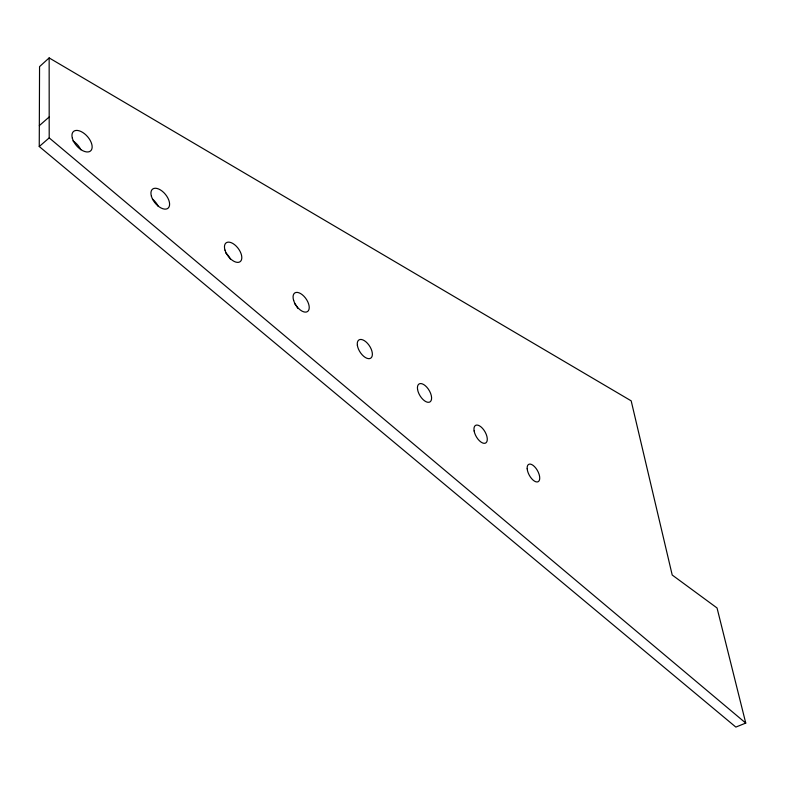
<?xml version="1.0" encoding="UTF-8"?>
<svg xmlns="http://www.w3.org/2000/svg" width="785" height="785" viewBox="0 0 785 785"><rect width="100%" height="100%" fill="white"/><g stroke="black" fill="none" stroke-linecap="round" stroke-linejoin="round"><path stroke-width="1.18" d="M39.25 146.52L39.554 66.637L49.151 57.913L631.179 400.85L672.215 575.032L717.048 607.982L745.75 723.083L735.849 727.087L39.25 146.52L49.2 137.895L49.151 57.913M39.328 125.629L49.19 116.975M49.2 137.895L745.75 723.083M294.483 303.501A11.216 6.035 55.2 0 1 297.731 308.269M225.54 252.682A11.687 6.398 53.1 0 1 230.348 259.021M152.408 199.047A12.236 6.78 50.8 0 1 158.236 206.308M72.995 140.927A12.884 7.173 48.3 0 1 80.875 149.768M527.177 468.763A9.881 4.7 61.2 0 0 537.146 481.97A9.881 4.7 61.2 0 0 535.988 468.331A9.881 4.7 61.2 0 0 527.177 468.763M474.12 430.955A10.176 4.995 60 0 0 485.179 443.231A10.176 4.995 60 0 0 482.559 428.394A10.176 4.995 60 0 0 474.12 430.955M417.561 389.419A10.499 5.299 58.7 0 0 429.179 402.244A10.499 5.299 58.7 0 0 426.814 387.191A10.499 5.299 58.7 0 0 417.561 389.419M357.352 345.204A10.853 5.632 57.1 0 0 369.578 358.617A10.853 5.632 57.1 0 0 367.517 343.359A10.853 5.632 57.1 0 0 357.352 345.204M293.659 300.508A11.275 5.986 55.3 0 0 307.534 311.547A11.275 5.986 55.3 0 0 302.264 294.718A11.275 5.986 55.3 0 0 293.659 300.508M224.981 250.14A11.746 6.359 53.2 0 0 239.788 261.905A11.746 6.359 53.2 0 0 234.617 244.704A11.746 6.359 53.2 0 0 224.981 250.14M151.387 196.181A12.305 6.741 51 0 0 167.234 208.731A12.305 6.741 51 0 0 162.191 191.157A12.305 6.741 51 0 0 151.387 196.181M72.348 138.229A12.952 7.134 48.5 0 0 89.353 151.652A12.952 7.134 48.5 0 0 84.466 133.685A12.952 7.134 48.5 0 0 72.348 138.229"/></g></svg>
